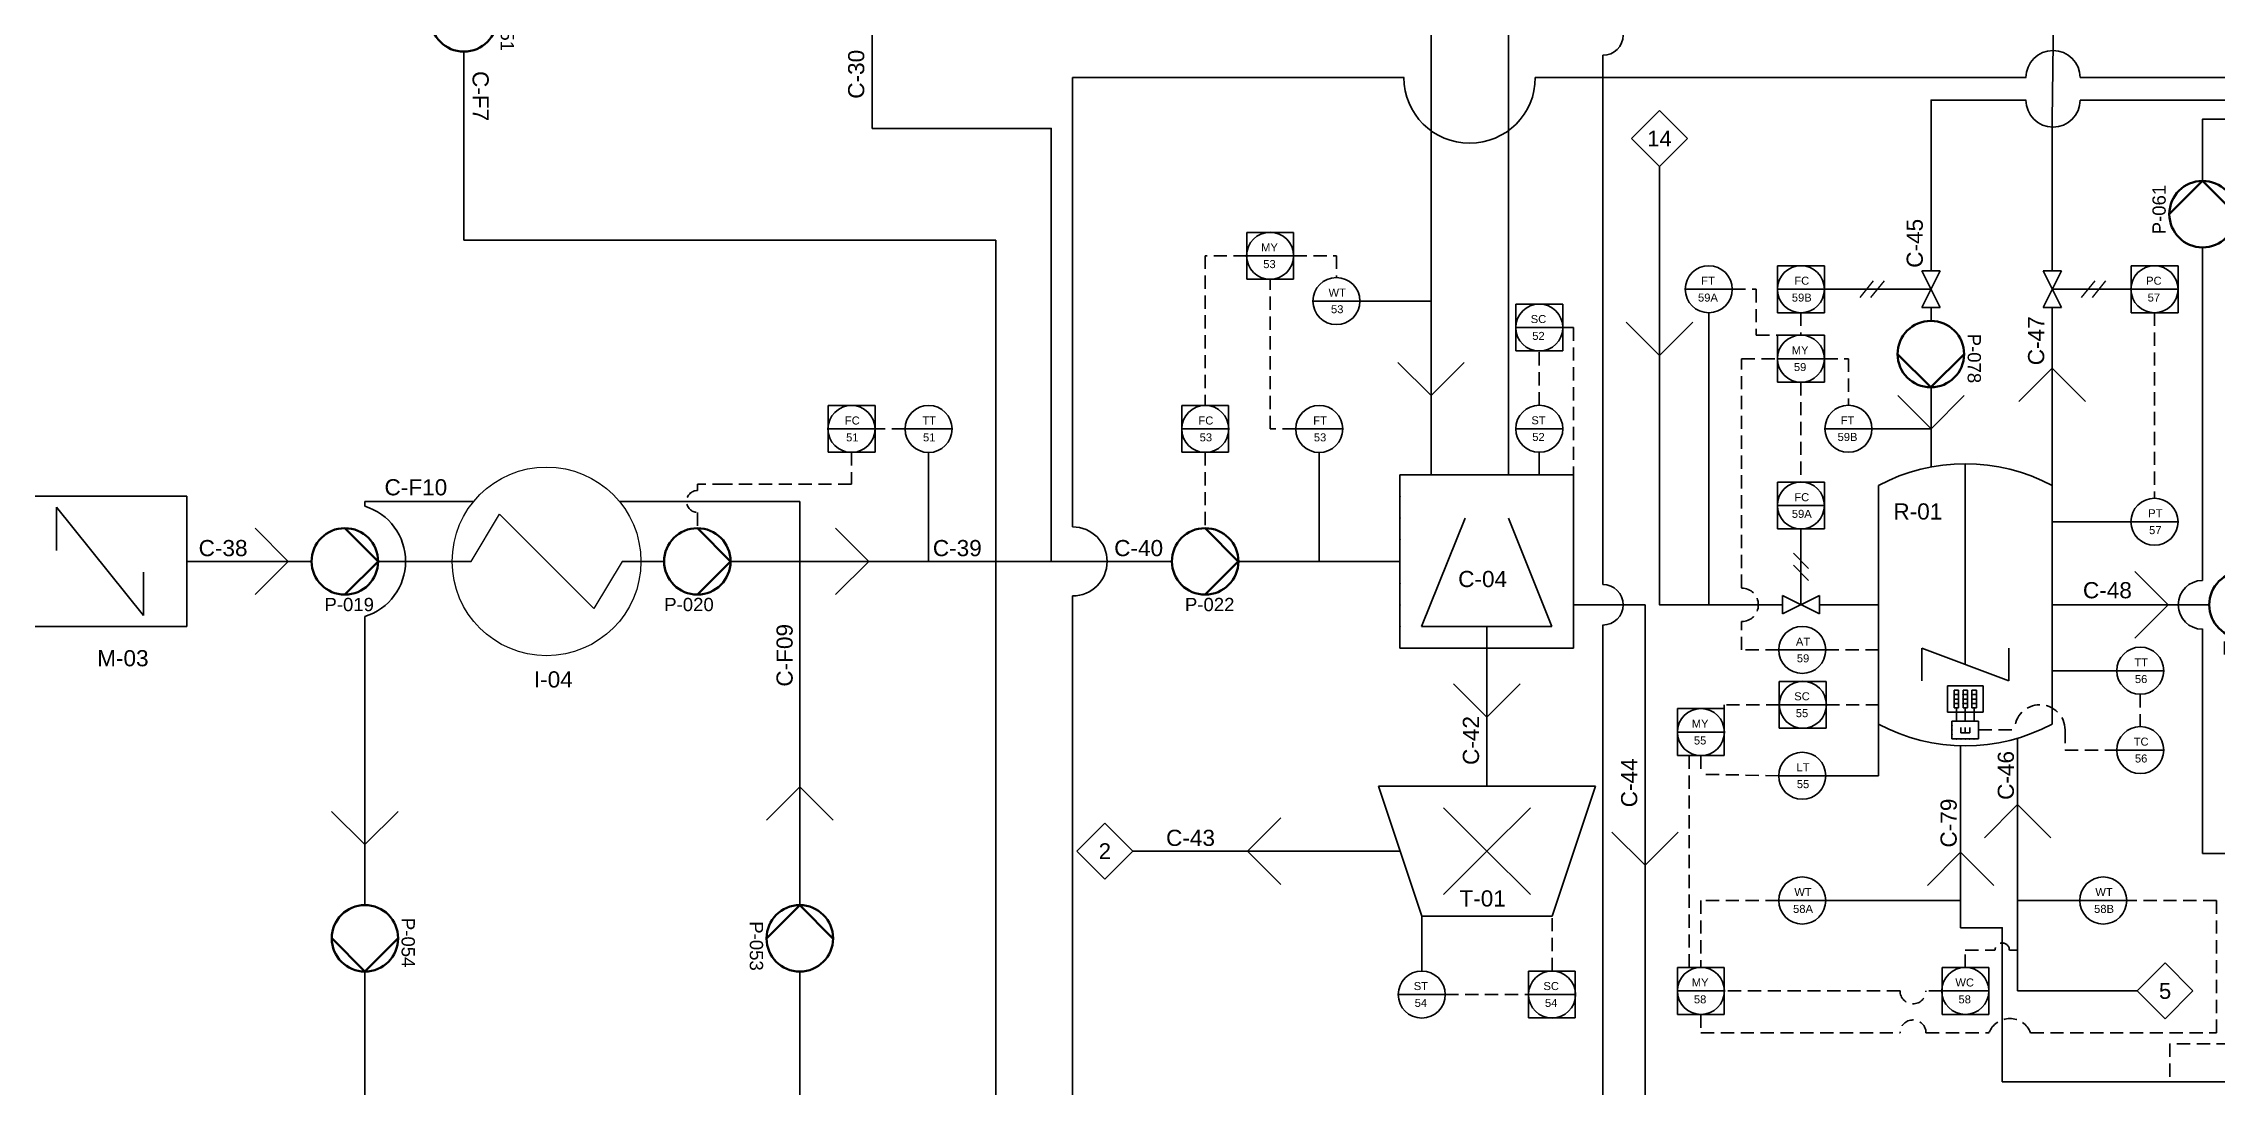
# Paper-space layout 'P&D' of a CAD drawing. Header units: inches, sheet in millimetres. Extents: x 10 to 410, y 10 to 291.
# Drawn here: x 93.8 to 196.4, y 71.1 to 120.4 of the extents above; entities that cross this region are included whole.
import ezdxf
from ezdxf.enums import TextEntityAlignment as Align

# ---------------------------------------------------------------- set-up
doc = ezdxf.new("R2010")
doc.units = ezdxf.units.IN
doc.header["$LTSCALE"] = 5
doc.header["$MEASUREMENT"] = 0
doc.linetypes.add('DASHED2', pattern=[0.375, 0.25, -0.125])
doc.linetypes.add('LÍNEAS_OCULTAS2', pattern=[0.1875, 0.125, -0.0625])
doc.styles.add('TEXTO_CUADRO', font='arial.ttf', dxfattribs={"height": 2})
doc.styles.add('TEXTO_INSTRUMENTOS', font='arial.ttf', dxfattribs={"height": 1})

# ---------------------------------------------------------------- blocks, each defined once
blk = doc.blocks.new('crushing-grinding mixer')
at = {"lineweight": 35}
for p, q in [((30.77, 214.02), (20.77, 214.02)), ((20.77, 214.02), (22.77, 208.02)), ((30.77, 214.02), (28.77, 208.02)), ((25.77, 211.02), (23.77, 213.02)), ((25.77, 211.02), (27.77, 213.02)), ((23.77, 209.02), (25.77, 211.02)), ((27.77, 209.02), (25.77, 211.02)), ((22.77, 208.02), (28.77, 208.02))]:
    blk.add_line(p, q, dxfattribs=at)
blk = doc.blocks.new('mezclador generico')
at = {"lineweight": 35}
for p, q in [((205.31, 253.06), (206.31, 253.06)), ((206.31, 252.56), (206.31, 252.06)), ((206.31, 252.06), (206.31, 252.56)), ((206.31, 252.56), (210.31, 247.56)), ((206.31, 252.56), (206.31, 250.56)), ((211.31, 252.56), (215.31, 247.56)), ((211.31, 252.56), (211.31, 250.56)), ((217.31, 252.56), (221.31, 247.56)), ((217.31, 252.56), (217.31, 250.56)), ((210.31, 249.56), (210.31, 247.56)), ((215.31, 249.56), (215.31, 247.56)), ((221.31, 249.56), (221.31, 247.56)), ((210.31, 247.56), (210.31, 248.06)), ((211.31, 247.06), (210.31, 247.06))]:
    blk.add_line(p, q, dxfattribs=at)
for points in [[(205.31, 253.06), (205.31, 247.06), (211.31, 247.06)], [(205.31, 253.06), (211.31, 253.06)], [(211.31, 253.06), (217.31, 253.06)], [(211.31, 247.06), (223.31, 247.06), (223.31, 252.56)], [(217.31, 253.06), (223.31, 253.06), (223.31, 252.56)]]:
    blk.add_lwpolyline(points, dxfattribs=at)
blk = doc.blocks.new('INTERCAMBIADOR_DE_CALOR')
for p, q in [((1, 0), (2.5, 2.5)), ((7.5, -2.5), (2.5, 2.5)), ((0, 0), (1, 0)), ((9, 0), (7.5, -2.5)), ((9, 0), (10, 0))]:
    blk.add_line(p, q)
blk.add_circle((5, 0), 5)
at = {"style": 'TEXTO_CUADRO'}
blk.add_attdef('TAG', text='', height=2, dxfattribs=at).set_placement((5.87, -6.56), align=Align.MIDDLE_CENTER)
blk = doc.blocks.new('bomba')
at = {"lineweight": 100}
for p, q in [((186.71, 141.99), (191.7, 137)), ((191.7, 137), (186.71, 132)), ((191.71, 137), (191.7, 137)), ((186.71, 132), (186.71, 131.99))]:
    blk.add_line(p, q, dxfattribs=at)
blk.add_circle((186.71, 137), 5, dxfattribs=at)
at = {"lineweight": 100, "style": 'TEXTO_CUADRO'}
blk.add_attdef('P-101', (183.22, 129.4), '', height=2, dxfattribs=at)
blk = doc.blocks.new('centrifugadora')
at = {"lineweight": 35}
for p, q in [((108.4, 212.32), (108.4, 208.32)), ((108.4, 212.32), (116.4, 212.32)), ((116.4, 212.32), (116.4, 208.32)), ((111.4, 210.32), (109.4, 205.32)), ((113.4, 210.32), (115.4, 205.32)), ((108.4, 204.32), (108.4, 208.32)), ((116.4, 204.32), (116.4, 208.32)), ((109.4, 205.32), (115.4, 205.32)), ((112.4, 205.32), (112.4, 204.32)), ((108.4, 204.32), (112.4, 204.32)), ((116.4, 204.32), (112.4, 204.32))]:
    blk.add_line(p, q, dxfattribs=at)
for p in [(108.4, 211.32), (108.4, 210.32), (108.4, 209.32), (108.4, 207.32), (108.4, 206.32), (108.4, 205.32)]:
    blk.add_point(p, dxfattribs=at)
blk = doc.blocks.new('vessel con agitador')
at = {"lineweight": 35}
for p, q in [((237.26, 259.37), (237.26, 250.87)), ((235.26, 250.87), (235.26, 249.37)), ((239.26, 249.37), (235.26, 250.87)), ((237.26, 250.87), (237.26, 250.12)), ((239.26, 250.87), (239.26, 249.37))]:
    blk.add_line(p, q, dxfattribs=at)
for points in [[(233.26, 258.37), (233.26, 247.37)], [(241.26, 247.37), (241.26, 247.37), (241.26, 258.37)]]:
    blk.add_lwpolyline(points, dxfattribs=at)
for centre, start, end in [((237.26, 250.87), 61.9275, 118.0725), ((237.26, 254.87), 241.9275, 298.0725)]:
    blk.add_arc(centre, 8.5, start, end, dxfattribs=at)
blk = doc.blocks.new('resistencia electrica')
at = {"lineweight": 35}
for p, q in [((178.26, 261.29), (182.26, 261.29)), ((178.26, 255.29), (178.26, 261.29)), ((182.26, 261.29), (182.26, 255.29)), ((182.26, 260.29), (184.26, 260.29)), ((184.26, 260.29), (184.26, 262.29)), ((184.26, 262.29), (190.26, 262.29)), ((184.26, 260.29), (184.26, 256.29)), ((184.26, 260.29), (185.26, 260.29)), ((185.26, 260.29), (185.26, 260.79)), ((185.26, 260.79), (189.26, 260.79)), ((185.26, 260.79), (186.26, 260.79)), ((185.26, 259.79), (185.26, 260.29)), ((189.26, 259.79), (185.26, 259.79)), ((186.26, 260.79), (186.26, 259.79)), ((187.26, 260.79), (187.26, 259.79)), ((188.26, 260.79), (188.26, 259.79)), ((189.26, 260.79), (189.26, 259.79)), ((190.26, 262.29), (190.26, 254.29)), ((182.26, 255.29), (178.26, 255.29)), ((180.26, 259.29), (179.67, 259.29)), ((179.67, 259.29), (179.67, 257.29)), ((179.67, 258.29), (180.84, 258.29)), ((179.67, 257.29), (180.84, 257.29)), ((180.26, 259.29), (180.84, 259.29)), ((182.26, 258.29), (184.26, 258.29)), ((182.26, 256.29), (184.26, 256.29)), ((184.26, 258.29), (185.26, 258.29)), ((184.26, 256.29), (184.26, 254.29)), ((184.26, 256.29), (185.26, 256.29)), ((185.26, 258.29), (185.26, 258.79)), ((185.26, 258.79), (189.26, 258.79)), ((185.26, 258.79), (186.26, 258.79)), ((185.26, 257.79), (185.26, 258.29)), ((189.26, 257.79), (185.26, 257.79)), ((185.26, 256.29), (185.26, 256.79)), ((185.26, 256.79), (189.26, 256.79)), ((185.26, 256.79), (186.26, 256.79)), ((185.26, 255.79), (185.26, 256.29)), ((189.26, 255.79), (185.26, 255.79)), ((186.26, 258.79), (186.26, 257.79)), ((186.26, 256.79), (186.26, 255.79)), ((187.26, 258.79), (187.26, 257.79)), ((187.26, 256.79), (187.26, 255.79)), ((188.26, 258.79), (188.26, 257.79)), ((188.26, 256.79), (188.26, 255.79)), ((189.26, 258.79), (189.26, 257.79)), ((189.26, 256.79), (189.26, 255.79)), ((184.26, 254.29), (190.26, 254.29))]:
    blk.add_line(p, q, dxfattribs=at)
for p in [(178.26, 260.29), (179.26, 261.29), (180.26, 261.29), (181.26, 261.29), (186.26, 260.79), (187.26, 260.79), (188.26, 260.79), (178.26, 259.29), (178.26, 258.29), (178.26, 257.29), (178.26, 256.29), (186.26, 258.79), (186.26, 256.79), (187.26, 258.79), (187.26, 256.79), (188.26, 258.79), (188.26, 256.79)]:
    blk.add_point(p, dxfattribs=at)
blk = doc.blocks.new('Valvula generica')
at = {"color": 7, "lineweight": 35}
for p, q in [((242.61, 259.1), (243.46, 257.4)), ((242.61, 259.1), (243.46, 259.1)), ((242.61, 257.4), (243.46, 259.1)), ((242.61, 257.4), (243.46, 257.4))]:
    blk.add_line(p, q, dxfattribs=at)
blk = doc.blocks.new('NEUMATICA_VERTICAL')
for p, q in [((0.35, -0.08), (-0.35, 0.63)), ((0.35, -0.63), (-0.35, 0.08))]:
    blk.add_line(p, q)
blk = doc.blocks.new('NEUMATICA_HORIZONTAL')
for p, q in [((-0.81, -0.39), (-0.19, 0.39)), ((-0.31, -0.39), (0.31, 0.39))]:
    blk.add_line(p, q)
blk = doc.blocks.new('NUMERADOR_DE_LINEA')
blk.add_lwpolyline([(3.54, -3.54), (7.07, 0), (3.54, 3.54), (0, 0)], close=True)
at = {"style": 'TEXTO_CUADRO'}
blk.add_attdef('NL', text='', height=2, dxfattribs=at).set_placement((3.54, 0), align=Align.MIDDLE_CENTER)

psp = doc.layouts.new('P&D')

# ---------------------------------------------------------------- linework, layer by layer
at = {"color": 18, "lineweight": 35, "true_color": 0x000000}
for p, q in [((159.29, 132.11), (159.29, 111.11)), ((113.97, 95.91), (113.08, 95.91)), ((122.06, 95.91), (121.1, 95.91))]:
    psp.add_line(p, q, dxfattribs=at)
at = {"color": 5, "lineweight": 35}
for p, q in [((113.63, 119.97), (113.63, 111.07)), ((167.4, 119.81), (167.4, 94.82)), ((113.63, 111.07), (138.74, 111.07)), ((138.74, 95.91), (138.74, 111.07)), ((114.09, 98.74), (108.96, 98.74)), ((167.4, 92.91), (167.4, 70.01)), ((129.49, 85.26), (127.92, 83.7)), ((129.49, 85.26), (131.06, 83.7)), ((108.96, 82.54), (107.39, 84.1)), ((108.96, 82.54), (110.53, 84.1))]:
    psp.add_line(p, q, dxfattribs=at)
at = {"lineweight": 35}
for p, q in [((150.59, 110.34), (150.59, 111.44)), ((150.59, 111.44), (151.69, 111.44)), ((152.8, 111.44), (151.69, 111.44)), ((152.8, 110.34), (152.8, 111.44)), ((159.29, 100.01), (159.29, 111.11)), ((188.61, 109.63), (188.61, 111.72)), ((150.59, 110.34), (152.8, 110.34)), ((150.59, 110.34), (150.59, 109.23)), ((152.8, 110.34), (152.8, 109.23)), ((175.64, 108.76), (175.64, 109.87)), ((175.64, 109.87), (176.75, 109.87)), ((177.86, 109.87), (176.75, 109.87)), ((177.86, 108.76), (177.86, 109.87)), ((192.34, 108.76), (192.34, 109.87)), ((192.34, 109.87), (193.44, 109.87)), ((194.55, 109.87), (193.44, 109.87)), ((194.55, 108.76), (194.55, 109.87)), ((150.59, 109.23), (151.69, 109.23)), ((150.59, 109.23), (151.69, 109.23)), ((152.8, 109.23), (151.69, 109.23)), ((171.29, 108.76), (173.51, 108.76)), ((177.86, 108.76), (175.64, 108.76)), ((175.64, 108.76), (175.64, 107.65)), ((177.86, 108.76), (177.86, 107.65)), ((192.34, 108.76), (192.34, 107.65)), ((194.55, 108.76), (192.34, 108.76)), ((194.55, 108.76), (194.55, 107.65)), ((155.93, 108.2), (153.72, 108.2)), ((163.29, 106.95), (163.29, 108.06)), ((163.29, 108.06), (164.4, 108.06)), ((165.51, 108.06), (164.4, 108.06)), ((165.51, 106.95), (165.51, 108.06)), ((188.61, 105.03), (188.61, 107.89)), ((163.29, 106.95), (165.51, 106.95)), ((163.29, 106.95), (163.29, 105.85)), ((165.51, 106.95), (165.51, 105.85)), ((170.07, 105.63), (168.5, 107.2)), ((170.07, 105.63), (171.64, 107.2)), ((175.64, 107.65), (176.75, 107.65)), ((177.86, 107.65), (176.75, 107.65)), ((192.34, 107.65), (193.44, 107.65)), ((192.34, 107.65), (193.44, 107.65)), ((194.55, 107.65), (193.44, 107.65)), ((163.29, 105.85), (164.4, 105.85)), ((165.51, 105.85), (164.4, 105.85)), ((175.64, 105.48), (175.64, 106.59)), ((175.64, 106.59), (176.75, 106.59)), ((177.86, 106.59), (176.75, 106.59)), ((177.86, 105.48), (177.86, 106.59)), ((159.29, 103.74), (157.72, 105.3)), ((159.29, 103.74), (160.86, 105.3)), ((175.64, 105.48), (177.86, 105.48)), ((175.64, 105.48), (175.64, 104.37)), ((177.86, 105.48), (177.86, 104.37)), ((188.61, 105.03), (187.04, 103.46)), ((188.61, 99.5), (188.61, 105.03)), ((188.61, 105.03), (190.18, 103.46)), ((175.64, 104.37), (176.75, 104.37)), ((175.64, 104.37), (176.75, 104.37)), ((177.86, 104.37), (176.75, 104.37)), ((130.83, 102.16), (130.83, 103.27)), ((130.83, 103.27), (131.93, 103.27)), ((133.04, 103.27), (131.93, 103.27)), ((133.04, 102.16), (133.04, 103.27)), ((147.52, 102.16), (147.52, 103.27)), ((147.52, 103.27), (148.63, 103.27)), ((149.73, 103.27), (148.63, 103.27)), ((149.73, 102.16), (149.73, 103.27)), ((133.04, 102.16), (130.83, 102.16)), ((130.83, 102.16), (130.83, 101.06)), ((133.04, 102.16), (133.04, 101.06)), ((136.67, 102.16), (134.46, 102.16)), ((149.73, 102.16), (147.52, 102.16)), ((147.52, 102.16), (147.52, 101.06)), ((149.73, 102.16), (149.73, 101.06)), ((155.12, 102.16), (152.9, 102.16)), ((163.29, 102.17), (165.51, 102.17)), ((177.88, 102.17), (180.09, 102.17)), ((130.83, 101.06), (131.93, 101.06)), ((133.04, 101.06), (131.93, 101.06)), ((147.52, 101.06), (148.63, 101.06)), ((149.73, 101.06), (148.63, 101.06)), ((175.64, 98.55), (175.64, 99.65)), ((175.64, 99.65), (176.75, 99.65)), ((177.86, 99.65), (176.75, 99.65)), ((177.86, 98.55), (177.86, 99.65)), ((177.86, 98.55), (175.64, 98.55)), ((175.64, 98.55), (175.64, 97.44)), ((177.86, 98.55), (177.86, 97.44)), ((105.34, 95.91), (103.78, 97.48)), ((132.75, 95.91), (131.18, 97.48)), ((194.55, 97.78), (192.34, 97.78)), ((175.64, 97.44), (176.75, 97.44)), ((177.86, 97.44), (176.75, 97.44)), ((100.55, 95.91), (106.44, 95.91)), ((105.34, 95.91), (103.78, 94.34)), ((109.58, 95.91), (113.08, 95.91)), ((121.99, 95.91), (123.09, 95.91)), ((126.22, 95.91), (134.53, 95.91)), ((132.75, 95.91), (131.18, 94.34)), ((134.53, 95.91), (147.06, 95.91)), ((150.19, 95.91), (157.82, 95.91)), ((194.09, 93.86), (192.52, 95.43)), ((166.02, 93.86), (169.39, 93.86)), ((171.78, 93.86), (175.88, 93.86)), ((177.62, 93.86), (180.41, 93.86)), ((188.61, 93.86), (196.03, 93.86)), ((194.09, 93.86), (192.52, 92.29)), ((161.92, 91.81), (161.92, 85.3)), ((177.92, 91.73), (175.7, 91.73)), ((193.88, 90.75), (191.67, 90.75)), ((161.92, 88.56), (160.35, 90.13)), ((161.92, 88.56), (163.49, 90.13)), ((175.73, 89.14), (175.73, 90.24)), ((175.73, 90.24), (176.84, 90.24)), ((177.94, 90.24), (176.84, 90.24)), ((177.94, 89.14), (177.94, 90.24)), ((170.92, 87.85), (170.92, 88.96)), ((170.92, 88.96), (172.03, 88.96)), ((173.13, 88.96), (172.03, 88.96)), ((173.13, 87.85), (173.13, 88.96)), ((175.73, 89.14), (177.94, 89.14)), ((175.73, 89.14), (175.73, 88.03)), ((177.94, 89.14), (177.94, 88.03)), ((170.92, 87.85), (173.13, 87.85)), ((170.92, 87.85), (170.92, 86.74)), ((173.13, 87.85), (173.13, 86.74)), ((175.73, 88.03), (176.84, 88.03)), ((175.73, 88.03), (176.84, 88.03)), ((177.94, 88.03), (176.84, 88.03)), ((186.98, 87.56), (186.98, 75.63)), ((170.92, 86.74), (172.03, 86.74)), ((170.92, 86.74), (172.03, 86.74)), ((173.13, 86.74), (172.03, 86.74)), ((193.88, 87), (191.67, 87)), ((177.92, 85.79), (175.7, 85.79)), ((186.98, 84.43), (185.41, 82.86)), ((186.98, 84.43), (188.55, 82.86)), ((150.63, 82.23), (152.19, 83.8)), ((169.39, 81.57), (167.82, 83.13)), ((169.39, 81.57), (170.96, 83.13)), ((157.82, 82.23), (145.21, 82.23)), ((150.63, 82.23), (152.19, 80.66)), ((184.29, 82.18), (182.72, 80.61)), ((184.29, 82.18), (185.86, 80.61)), ((177.92, 79.9), (175.7, 79.9)), ((192.13, 79.9), (189.92, 79.9)), ((163.89, 75.46), (163.89, 76.57)), ((163.89, 76.57), (165, 76.57)), ((166.1, 76.57), (165, 76.57)), ((166.1, 75.46), (166.1, 76.57)), ((170.92, 75.63), (170.92, 76.73)), ((170.92, 76.73), (172.03, 76.73)), ((173.13, 76.73), (172.03, 76.73)), ((173.13, 75.63), (173.13, 76.73)), ((183.41, 75.63), (183.41, 76.73)), ((183.41, 76.73), (184.51, 76.73)), ((185.62, 76.73), (184.51, 76.73)), ((185.62, 75.63), (185.62, 76.73)), ((157.74, 75.46), (159.96, 75.46)), ((163.89, 75.46), (166.1, 75.46)), ((163.89, 75.46), (163.89, 74.36)), ((166.1, 75.46), (166.1, 74.36)), ((170.92, 75.63), (173.13, 75.63)), ((170.92, 75.63), (170.92, 74.52)), ((173.13, 75.63), (173.13, 74.52)), ((183.41, 75.63), (185.62, 75.63)), ((183.41, 75.63), (183.41, 74.52)), ((185.62, 75.63), (185.62, 74.52)), ((186.98, 75.63), (192.62, 75.63)), ((163.89, 74.36), (165, 74.36)), ((166.1, 74.36), (165, 74.36)), ((170.92, 74.52), (172.03, 74.52)), ((170.92, 74.52), (172.03, 74.52)), ((173.13, 74.52), (172.03, 74.52)), ((183.41, 74.52), (184.51, 74.52)), ((183.41, 74.52), (184.51, 74.52)), ((185.62, 74.52), (184.51, 74.52)), ((186.25, 71.34), (200.96, 71.34))]:
    psp.add_line(p, q, dxfattribs=at)
at = {"color": 6, "lineweight": 35}
for p, q in [((182.89, 109.63), (182.89, 111.72)), ((182.89, 107.26), (182.89, 107.89)), ((182.89, 102.17), (181.32, 103.74)), ((182.89, 100.37), (182.89, 104.13)), ((182.89, 102.17), (184.46, 103.74))]:
    psp.add_line(p, q, dxfattribs=at)
at = {"color": 3, "lineweight": 35}
for p, q in [((182.89, 108.76), (177.86, 108.76)), ((155.93, 108.2), (159.29, 108.2)), ((172.4, 107.65), (172.4, 93.86)), ((180.09, 102.17), (182.89, 102.17)), ((135.57, 101.06), (135.57, 95.91)), ((154.01, 101.06), (154.01, 95.91)), ((192.34, 97.78), (188.61, 97.78)), ((191.67, 90.75), (188.61, 90.75)), ((158.85, 76.57), (158.85, 79.16)), ((189.92, 79.9), (186.98, 79.9))]:
    psp.add_line(p, q, dxfattribs=at)
at = {"color": 3, "linetype": 'LÍNEAS_OCULTAS2', "lineweight": 35}
for p, q in [((176.75, 107.65), (176.75, 106.59)), ((164.4, 103.28), (164.4, 105.85)), ((176.75, 104.37), (176.75, 99.65)), ((134.46, 102.16), (133.04, 102.16)), ((177.92, 91.73), (180.41, 91.73)), ((192.77, 89.64), (192.77, 88.11)), ((177.94, 89.14), (180.41, 89.14)), ((175.7, 85.79), (172.03, 85.86)), ((165, 76.57), (165, 79.16)), ((196.36, 79.9), (192.13, 79.9)), ((196.36, 73.65), (196.36, 79.9)), ((159.96, 75.46), (163.89, 75.46)), ((181.43, 75.63), (173.13, 75.63)), ((183.41, 75.63), (182.65, 75.63)), ((172.03, 74.52), (172.03, 73.65)), ((172.03, 73.65), (181.43, 73.65)), ((182.65, 73.65), (185.63, 73.65)), ((187.59, 73.65), (196.36, 73.65))]:
    psp.add_line(p, q, dxfattribs=at)
at = {"color": 18, "lineweight": 35, "true_color": 0x000000}
for points in [[(188.61, 116.75), (189.6, 192.59), (146.79, 192.59)], [(162.94, 120.76), (162.94, 103.66), (162.94, 103.66), (162.94, 100.01)], [(188.61, 111.72), (188.61, 116.75)]]:
    psp.add_lwpolyline(points, dxfattribs=at)
at = {"color": 5, "lineweight": 35}
for points in [[(199.36, 139.88), (199.36, 118.75), (189.93, 118.75)], [(158.02, 118.75), (142.37, 118.75), (142.37, 97.54)], [(187.38, 118.75), (164.21, 118.75)], [(203.69, 116.79), (195.71, 116.79), (195.71, 113.87)], [(195.71, 110.74), (195.71, 95.01)], [(108.96, 98.74), (108.96, 98.52)], [(123.09, 98.74), (120.98, 98.74)], [(123.09, 98.74), (129.49, 98.74)], [(129.49, 98.74), (129.49, 79.69)], [(138.74, 95.91), (138.74, 68.07), (252.79, 68.07), (252.79, 78.83)], [(142.37, 94.29), (142.37, 68.92), (251.77, 68.92), (251.77, 79.02)], [(108.96, 93.31), (108.96, 79.69)], [(195.71, 92.72), (195.71, 82.12), (211.46, 82.12), (211.46, 79.41), (250.59, 79.41), (250.59, 79.41)], [(108.96, 76.55), (108.96, 66.34), (253.89, 66.34), (253.89, 78.76)], [(129.49, 76.55), (129.49, 66.97), (253.34, 66.97), (253.34, 78.83)]]:
    psp.add_lwpolyline(points, dxfattribs=at)
at = {"color": 6, "lineweight": 35}
for points in [[(189.93, 117.69), (204.82, 117.69), (204.82, 139.88)], [(182.89, 111.72), (182.89, 117.69), (187.38, 117.69)]]:
    psp.add_lwpolyline(points, dxfattribs=at)
at = {"lineweight": 35}
for points in [[(132.9, 123.67), (132.9, 116.35)], [(171.78, 93.86), (170.07, 93.86), (170.07, 105.63), (170.07, 114.55)], [(169.39, 93.86), (169.39, 70.68), (182.04, 70.68)], [(184.29, 87.2), (184.29, 84.58), (184.29, 84.58), (184.29, 78.61), (186.25, 78.61), (186.25, 71.34)]]:
    psp.add_lwpolyline(points, dxfattribs=at)
at = {"color": 7, "lineweight": 35}
psp.add_lwpolyline([(132.9, 116.35), (141.36, 116.35), (141.36, 95.91)], dxfattribs=at)
at = {"color": 3, "linetype": 'LÍNEAS_OCULTAS2', "lineweight": 35}
for points in [[(150.59, 110.34), (148.63, 110.34), (148.63, 103.27)], [(152.8, 110.34), (154.82, 110.34)], [(154.82, 110.34), (154.82, 109.31)], [(152.9, 102.16), (151.69, 102.16), (151.69, 109.23)], [(173.51, 108.76), (174.64, 108.76), (174.64, 106.59), (175.64, 106.59)], [(165.51, 106.95), (166.02, 106.95), (166.02, 100.01)], [(193.44, 107.65), (193.44, 98.89)], [(173.95, 94.66), (173.95, 105.48), (175.64, 105.48)], [(177.86, 105.48), (178.99, 105.48), (178.99, 103.28)], [(131.93, 101.06), (131.93, 99.55), (125.99, 99.55)], [(148.63, 101.06), (148.63, 97.48)], [(125.99, 99.55), (124.66, 99.55), (124.66, 99.25)], [(124.66, 98.22), (124.66, 97.48)], [(175.7, 91.73), (173.95, 91.73), (173.95, 93.07)], [(175.73, 89.14), (173.13, 89.14), (173.13, 88.96)], [(185.14, 87.95), (186.84, 87.95)], [(189.22, 87.95), (189.22, 87), (191.67, 87)], [(171.47, 86.74), (171.47, 76.73)], [(172.03, 86.74), (172.03, 85.86)], [(175.7, 79.9), (172.03, 79.9), (172.03, 76.73)], [(184.51, 76.73), (184.51, 77.56), (185.91, 77.56)], [(186.59, 77.56), (186.98, 77.56)], [(197, 73.14), (194.16, 73.14), (194.16, 71.34)]]:
    psp.add_lwpolyline(points, dxfattribs=at)
at = {"color": 3, "lineweight": 35}
for points in [[(188.61, 108.76), (192.34, 108.76)], [(164.4, 101.07), (164.4, 100.01)], [(176.75, 97.44), (176.75, 93.86)], [(177.92, 85.79), (180.41, 85.79), (180.41, 88.23)], [(177.92, 79.9), (184.29, 79.9)]]:
    psp.add_lwpolyline(points, dxfattribs=at)
at = {"lineweight": 35}
for centre in [(151.69, 110.34), (172.4, 108.76), (176.75, 108.76), (193.44, 108.76), (154.82, 108.2), (164.4, 106.95), (176.75, 105.48), (131.93, 102.16), (135.57, 102.16), (148.63, 102.16), (154.01, 102.16), (164.4, 102.17), (178.99, 102.17), (176.75, 98.55), (193.44, 97.78), (176.81, 91.73), (192.77, 90.75), (176.84, 89.14), (172.03, 87.85), (192.77, 87), (176.81, 85.79), (176.81, 79.9), (191.02, 79.9), (158.85, 75.46), (165, 75.46), (172.03, 75.63), (184.51, 75.63)]:
    psp.add_circle(centre, 1.11, dxfattribs=at)
at = {"color": 5, "lineweight": 35}
for centre, radius, start, end in [((167.4, 120.76), 0.957, 270, 90), ((188.65, 118.75), 1.28, 0, 180), ((161.11, 118.75), 3.1, 180, 0), ((108.16, 95.91), 2.72, 287.0116, 72.9884), ((142.37, 95.91), 1.63, 270, 90), ((167.4, 93.86), 0.957, 270, 90), ((195.71, 93.86), 1.15, 90, 270)]:
    psp.add_arc(centre, radius, start, end, dxfattribs=at)
at = {"color": 6, "lineweight": 35}
psp.add_arc((188.65, 117.69), 1.28, 180, 0, dxfattribs=at)
at = {"color": 3, "linetype": 'LÍNEAS_OCULTAS2', "lineweight": 35}
for centre, radius, start, end in [((124.66, 98.74), 0.517, 90, 270), ((173.95, 93.86), 0.792, 270, 90), ((188.03, 87.95), 1.19, 0, 180), ((186.25, 77.56), 0.338, 0, 180), ((182.04, 75.63), 0.611, 180, 0), ((182.04, 73.65), 0.611, 0, 180), ((186.61, 73.28), 1.05, 20.7012, 159.2988)]:
    psp.add_arc(centre, radius, start, end, dxfattribs=at)

# ---------------------------------------------------------------- block references
at = {"color": 1, "linetype": 'DASHED2', "lineweight": 35}
ref = psp.add_blockref('bomba', (156.61, 62.97), dxfattribs=dict(at, xscale=0.3137173204244906, yscale=0.3137173204244906, zscale=0.3137173204244906, rotation=89.99999999999753))
ref.add_attrib('P-101', 'P-051', (115.37, 122.34), dxfattribs={"lineweight": 100, "height": 0.627, "rotation": 270, "style": 'TEXTO_CUADRO'})
at = {"color": 5, "lineweight": 35, "xscale": 0.3730871153243692, "yscale": 0.3730871153243692, "zscale": 0.3730871153243692}
for p, values in [((168.75, 115.87), {'NL': '14'}), ((142.57, 82.23), {'NL': '2'}), ((192.62, 75.63), {'NL': '5'})]:
    psp.add_blockref('NUMERADOR_DE_LINEA', p, dxfattribs=at).add_auto_attribs(values)
at = {"color": 1, "linetype": 'DASHED2', "lineweight": 35}
ref = psp.add_blockref('bomba', (152.73, 53.73), dxfattribs=dict(at, xscale=-0.3137173204244906, yscale=0.3137173204244906, zscale=0.3137173204244906, rotation=270))
ref.add_attrib('P-101', 'P-061', (193.97, 111.35), dxfattribs={"lineweight": 100, "height": 0.627, "rotation": 90, "style": 'TEXTO_CUADRO'})
at = {"color": 3, "linetype": 'LÍNEAS_OCULTAS2', "lineweight": 35}
for name, p, xscale, yscale, zscale in [('NEUMATICA_HORIZONTAL', (180.37, 108.76), 1.024361001701435, 1.024361001701435, 1.024361001701435), ('Valvula generica', (-66.07, -155.78), 1.024361001701435, 1.024361001701435, 1.024361001701435), ('Valvula generica', (-60.34, -155.78), 1.024361001701435, 1.024361001701435, 1.024361001701435), ('NEUMATICA_HORIZONTAL', (190.83, 108.76), 1.024361001701435, 1.024361001701435, 1.024361001701435), ('vessel con agitador', (-58.53, -165.17), 1.024361001701435, 1.024361001701435, 1.024361001701435), ('INTERCAMBIADOR_DE_CALOR', (113.08, 95.91), 0.8909178327213845, 0.8909178327213845, 0.8909178327213845), ('centrifugadora', (46.78, -117.49), 1.024361001701435, 1.024361001701435, 1.024361001701435), ('NEUMATICA_VERTICAL', (176.75, 95.65), 1.024361001701435, 1.024361001701435, 1.024361001701435)]:
    psp.add_blockref(name, p, dxfattribs=dict(at, xscale=xscale, yscale=yscale, zscale=zscale))
at = {"color": 1, "linetype": 'DASHED2', "lineweight": 35}
ref = psp.add_blockref('bomba', (225.86, 164.27), dxfattribs=dict(at, xscale=-0.3137173204244906, yscale=0.3137173204244906, zscale=0.3137173204244906, rotation=90.00000000000959))
ref.add_attrib('P-101', 'P-078', (184.62, 106.66), dxfattribs={"lineweight": 100, "height": 0.627, "rotation": 270, "style": 'TEXTO_CUADRO'})
at = {"lineweight": 35, "xscale": 1.024361001701435, "yscale": 1.024361001701435, "zscale": 1.024361001701435}
psp.add_blockref('mezclador generico', (-128.2, -160.24), dxfattribs=at)
at = {"color": 1, "linetype": 'DASHED2', "lineweight": 35}
ref = psp.add_blockref('bomba', (49.44, 52.93), dxfattribs=dict(at, xscale=0.3137173204244906, yscale=0.3137173204244906, zscale=0.3137173204244906))
ref.add_attrib('P-101', 'P-019', (107.05, 93.56), dxfattribs={"lineweight": 100, "height": 0.627, "rotation": 360, "style": 'TEXTO_CUADRO'})
ref = psp.add_blockref('bomba', (66.08, 52.93), dxfattribs=dict(at, xscale=0.3137173204244906, yscale=0.3137173204244906, zscale=0.3137173204244906))
ref.add_attrib('P-101', 'P-020', (123.09, 93.56), dxfattribs={"lineweight": 100, "height": 0.627, "rotation": 360, "style": 'TEXTO_CUADRO'})
ref = psp.add_blockref('bomba', (90.05, 52.93), dxfattribs=dict(at, xscale=0.3137173204244906, yscale=0.3137173204244906, zscale=0.3137173204244906))
ref.add_attrib('P-101', 'P-022', (147.67, 93.56), dxfattribs={"lineweight": 100, "height": 0.627, "rotation": 360, "style": 'TEXTO_CUADRO'})
ref = psp.add_blockref('bomba', (139.02, 50.88), dxfattribs=dict(at, xscale=0.3137173204244906, yscale=0.3137173204244906, zscale=0.3137173204244906))
ref.add_attrib('P-101', 'P-024', (196.64, 91.51), dxfattribs={"lineweight": 100, "height": 0.627, "rotation": 360, "style": 'TEXTO_CUADRO'})
at = {"color": 3, "linetype": 'LÍNEAS_OCULTAS2', "lineweight": 35, "xscale": 1.024361001701435, "yscale": 1.024361001701435, "zscale": 1.024361001701435, "rotation": 270}
psp.add_blockref('Valvula generica', (-87.79, 342.82), dxfattribs=at)
at = {"lineweight": 35, "xscale": 0.2096163499663649, "yscale": 0.2096163499663649, "zscale": 0.2096163499663649, "rotation": 90}
psp.add_blockref('resistencia electrica', (238.65, 50.16), dxfattribs=at)
at = {"color": 32, "lineweight": 35, "true_color": 0xcd6928, "xscale": 1.024361001701435, "yscale": 1.024361001701435, "zscale": 1.024361001701435}
psp.add_blockref('crushing-grinding mixer', (135.53, -133.93), dxfattribs=at)
at = {"color": 1, "linetype": 'DASHED2', "lineweight": 35}
ref = psp.add_blockref('bomba', (151.94, 136.69), dxfattribs=dict(at, xscale=-0.3137173204244906, yscale=0.3137173204244906, zscale=0.3137173204244906, rotation=90.00000000000959))
ref.add_attrib('P-101', 'P-054', (110.69, 79.08), dxfattribs={"lineweight": 100, "height": 0.627, "rotation": 270, "style": 'TEXTO_CUADRO'})
ref = psp.add_blockref('bomba', (86.51, 19.54), dxfattribs=dict(at, xscale=-0.3137173204244906, yscale=0.3137173204244906, zscale=0.3137173204244906, rotation=270.0000000000025))
ref.add_attrib('P-101', 'P-053', (127.13, 78.92), dxfattribs={"lineweight": 100, "height": 0.627, "rotation": 270, "style": 'TEXTO_CUADRO'})

# ---------------------------------------------------------------- texts
at = {"lineweight": 35, "style": 'TEXTO_INSTRUMENTOS'}
for s, insert, char_height, attachment_point, rotation in [('\\pxqc;C-F7', (114.03, 119.33), 0.763, 7, 270), ('\\pxqc;C-30', (131.77, 117.45), 0.763, 1, 90), ('\\pxqc;C-45', (181.74, 109.47), 0.763, 1, 90), ('\\pxqc;C-47', (187.47, 104.87), 0.763, 1, 90), ('\\pxqc;C-F09', (128.39, 90.02), 0.7627, 1, 90), ('\\pxqc;C-42', (160.79, 86), 0.763, 1, 90), ('\\pxqc;C-44', (168.26, 84), 0.763, 1, 90), ('\\pxqc;C-46', (186.04, 84.35), 0.763, 1, 90), ('\\pxqc;C-79', (183.34, 82.1), 0.763, 1, 90)]:
    psp.add_mtext_dynamic_manual_height_columns(s, width=2.91, gutter_width=3.81, heights=[0], dxfattribs=dict(at, insert=insert, char_height=char_height, attachment_point=attachment_point, rotation=rotation))
for s, width, gutter_width, heights, insert, char_height, attachment_point in [('\\pxqc;MY', 1.4414, 1.89, [0], (150.94, 110.92), 0.378, 1), ('\\pxqc;53', 1.4414, 1.89, [0], (150.94, 109.75), 0.378, 7), ('\\pxqc;WT', 1.4414, 1.89, [0], (155.58, 108.79), 0.378, 3), ('\\pxqc;FT', 1.4414, 1.89, [0], (171.64, 109.35), 0.378, 1), ('\\pxqc;FC', 1.4414, 1.89, [0], (177.51, 109.35), 0.378, 3), ('\\pxqc;PC', 1.4414, 1.89, [0], (192.69, 109.35), 0.378, 1), ('\\pxqc;53', 1.4414, 1.89, [0.386], (155.58, 107.62), 0.378, 9), ('\\pxqc;59A', 1.4414, 1.89, [0.386], (171.64, 108.17), 0.378, 7), ('\\pxqc;59B', 1.4414, 1.89, [0], (177.51, 108.17), 0.378, 9), ('\\pxqc;57', 1.4414, 1.89, [0], (192.69, 108.17), 0.378, 7), ('\\pxqc;SC', 1.4414, 1.89, [0], (163.64, 107.54), 0.378, 1), ('\\pxqc;52', 1.4414, 1.89, [0], (163.64, 106.36), 0.378, 7), ('\\pxqc;MY', 1.4414, 1.89, [0], (175.99, 106.07), 0.378, 1), ('\\pxqc;59', 1.4414, 1.89, [0], (175.99, 104.89), 0.378, 7), ('\\pxqc;FC', 1.4414, 1.89, [0], (132.69, 102.75), 0.378, 3), ('\\pxqc;TT', 1.4414, 1.89, [0], (136.32, 102.75), 0.378, 3), ('\\pxqc;FC', 1.4414, 1.89, [0], (149.38, 102.75), 0.378, 3), ('\\pxqc;FT', 1.4414, 1.89, [0], (154.77, 102.75), 0.378, 3), ('\\pxqc;ST', 1.4414, 1.89, [0], (163.64, 102.76), 0.378, 1), ('\\pxqc;FT', 1.4414, 1.89, [0], (178.23, 102.76), 0.378, 1), ('\\pxqc;51', 1.4414, 1.89, [0], (132.69, 101.57), 0.378, 9), ('\\pxqc;51', 1.4414, 1.89, [0.386], (136.32, 101.57), 0.378, 9), ('\\pxqc;53', 1.4414, 1.89, [0], (149.38, 101.57), 0.378, 9), ('\\pxqc;53', 1.4414, 1.89, [0.386], (154.77, 101.57), 0.378, 9), ('\\pxqc;52', 1.4414, 1.89, [0], (163.64, 101.59), 0.378, 7), ('\\pxqc;59B', 1.4414, 1.89, [0], (178.23, 101.59), 0.378, 7), ('\\pxqc;C-F10', 2.91, 3.81, [0], (109.91, 99.79), 0.7627, 1), ('\\pxqc;FC', 1.4414, 1.89, [0], (177.51, 99.13), 0.378, 3), ('\\pxqc;R-01', 3.7184, 3.81, [0], (180.41, 98.65), 0.763, 1), ('\\pxqc;59A', 1.4414, 1.89, [0], (177.51, 97.96), 0.378, 9), ('\\pxqc;PT', 1.4414, 1.89, [0], (194.2, 98.37), 0.378, 3), ('\\pxqc;57', 1.4414, 1.89, [0.386], (194.2, 97.19), 0.378, 9), ('\\pxqc;C-38', 2.91, 3.81, [0], (100.81, 96.92), 0.763, 1), ('\\pxqc;C-39', 2.91, 3.81, [0], (135.47, 96.92), 0.763, 1), ('\\pxqc;C-40', 2.91, 3.81, [0], (144.03, 96.92), 0.763, 1), ('\\pxqc;C-04', 2.91, 3.81, [0], (160.27, 95.46), 0.763, 1), ('\\pxqc;C-48', 3.0547, 3.81, [0.837], (189.69, 94.93), 0.763, 1), ('\\pxqc;M-03', 2.91, 3.81, [0], (96.08, 91.72), 0.763, 1), ('\\pxqc;AT', 1.4414, 1.89, [0], (177.57, 92.31), 0.378, 3), ('\\pxqc;59', 1.4414, 1.89, [0.386], (177.57, 91.14), 0.378, 9), ('\\pxqc;TT', 1.4414, 1.89, [0], (193.53, 91.33), 0.378, 3), ('\\pxqc;I-04', 2.91, 3.81, [0], (116.4, 90.72), 0.763, 1), ('\\pxqc;56', 1.4414, 1.89, [0.386], (193.53, 90.16), 0.378, 9), ('\\pxqc;SC', 1.4414, 1.89, [0], (176.08, 89.73), 0.378, 1), ('\\pxqc;MY', 1.4414, 1.89, [0], (171.27, 88.44), 0.378, 1), ('\\pxqc;55', 1.4414, 1.89, [0], (176.08, 88.55), 0.378, 7), ('\\pxqc;55', 1.4414, 1.89, [0], (171.27, 87.26), 0.378, 7), ('\\pxqc;TC', 1.4414, 1.89, [0], (193.53, 87.59), 0.378, 3), ('\\pxqc;LT', 1.4414, 1.89, [0], (177.57, 86.38), 0.378, 3), ('\\pxqc;56', 1.4414, 1.89, [0.386], (193.53, 86.41), 0.378, 9), ('\\pxqc;55', 1.4414, 1.89, [0.386], (177.57, 85.2), 0.378, 9), ('\\pxqc;C-43', 2.91, 3.81, [0], (146.48, 83.24), 0.763, 1), ('\\pxqc;T-01', 2.91, 3.81, [0], (160.27, 80.38), 0.763, 1), ('\\pxqc;WT', 1.4414, 1.89, [0], (177.57, 80.49), 0.378, 3), ('\\pxqc;WT', 1.4414, 1.89, [0], (191.78, 80.49), 0.378, 3), ('\\pxqc;58A', 1.4414, 1.89, [0.386], (177.57, 79.31), 0.378, 9), ('\\pxqc;58B', 1.4414, 1.89, [0.386], (191.78, 79.31), 0.378, 9), ('\\pxqc;ST', 1.4414, 1.89, [0], (158.09, 76.05), 0.378, 1), ('\\pxqc;SC', 1.4414, 1.89, [0], (164.24, 76.05), 0.378, 1), ('\\pxqc;MY', 1.4414, 1.89, [0], (171.27, 76.22), 0.378, 1), ('\\pxqc;WC', 1.4414, 1.89, [0], (183.76, 76.22), 0.378, 1), ('\\pxqc;54', 1.4414, 1.89, [0], (158.09, 74.87), 0.378, 7), ('\\pxqc;54', 1.4414, 1.89, [0], (164.24, 74.87), 0.378, 7), ('\\pxqc;58', 1.4414, 1.89, [0], (171.27, 75.04), 0.378, 7), ('\\pxqc;58', 1.4414, 1.89, [0], (183.76, 75.04), 0.378, 7)]:
    psp.add_mtext_dynamic_manual_height_columns(s, width=width, gutter_width=gutter_width, heights=heights, dxfattribs=dict(at, insert=insert, char_height=char_height, attachment_point=attachment_point))

doc.saveas('drawing.dxf')
